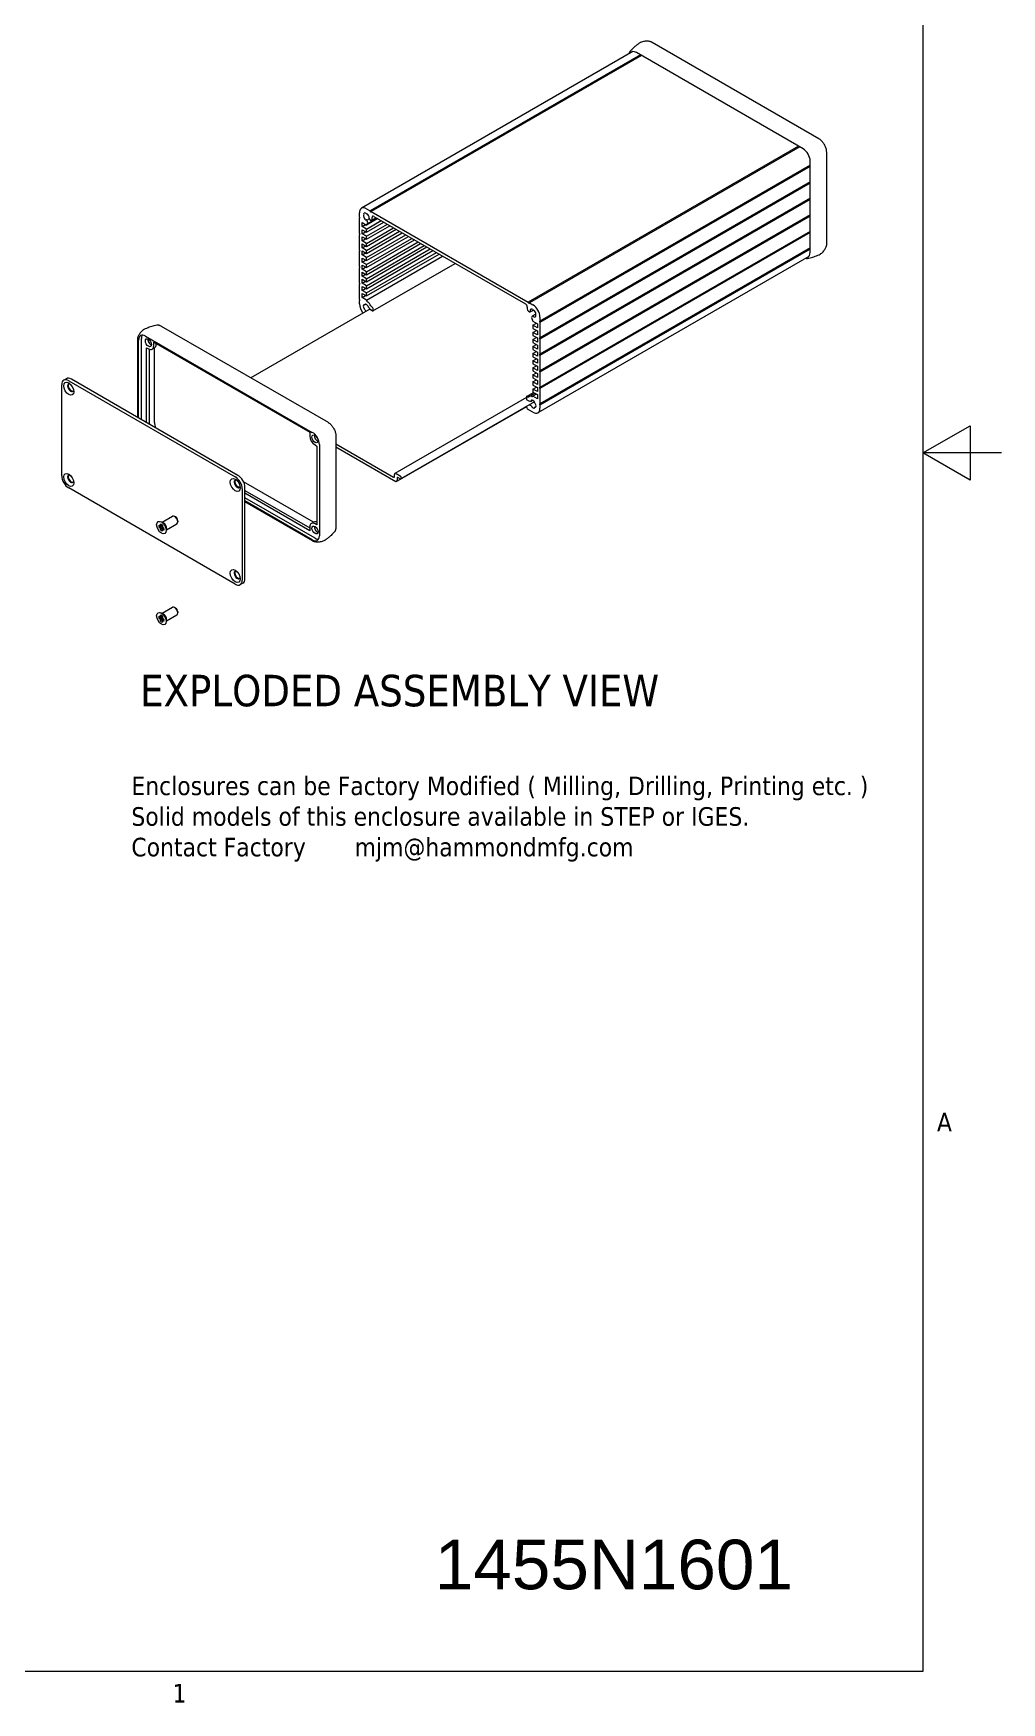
# Model space of a CAD drawing. Header units: millimetres. Extents: x 6 to 460, y 6 to 354.
# Drawn here: x 330 to 460.2, y 11.9 to 236.3 of the extents above; entities that cross this region are included whole.
import ezdxf

# ---------------------------------------------------------------- set-up
doc = ezdxf.new("R2010")
doc.units = ezdxf.units.MM
doc.header["$LTSCALE"] = 1.666667
for name, color, linetype, lineweight in [('Sketch Geometry (ANSI)', 7, 'Continuous', 9), ('Symbol (ANSI)', 7, 'Continuous', 9), ('Visible (ANSI)', 7, 'Continuous', 18)]:
    doc.layers.add(name, color=color, linetype=linetype, lineweight=lineweight)
doc.styles.add('Label Text (ANSI)', font='tahoma.ttf')
doc.styles.add('Note Text (ANSI)', font='tahoma.ttf')

# ---------------------------------------------------------------- blocks, each defined once
blk = doc.blocks.new('Borders Default Border')
at = {"layer": 'Sketch Geometry (ANSI)', "flags": 128}
for points in [[(9.65, 9.65), (9.65, 206.25), (269.75, 206.25), (269.75, 9.65), (9.65, 9.65)], [(276.1, 107.95), (269.75, 107.95), (273.56, 110.15), (273.56, 105.75), (269.75, 107.95)]]:
    blk.add_lwpolyline(points, dxfattribs=at)
at = {"layer": 'Sketch Geometry (ANSI)', "char_height": 1.5, "attachment_point": 7, "style": 'Note Text (ANSI)'}
for s, insert in [('A', (270.88, 53.22)), ('1', (209.21, 7.14))]:
    blk.add_mtext(s, dxfattribs=dict(at, insert=insert))

msp = doc.modelspace()

# ---------------------------------------------------------------- linework, layer by layer
at = {"layer": 'Visible (ANSI)'}
for p, q in [((410.595, 233.887), (374.09, 212.81)), ((411.588, 233.451), (375.24, 212.465)), ((433.477, 220.814), (411.054, 233.759)), ((435.584, 222.174), (413.162, 235.12)), ((411.73, 233.37), (375.381, 212.384)), ((432.872, 221.163), (396.523, 200.177)), ((433.013, 221.081), (396.665, 200.096)), ((436.651, 208.043), (436.651, 220.326)), ((434.42, 218.597), (398.091, 197.623)), ((434.42, 218.434), (398.091, 197.46)), ((434.42, 206.898), (434.42, 219.181)), ((434.42, 216.376), (398.091, 195.402)), ((434.42, 216.213), (398.091, 195.239)), ((434.42, 214.156), (398.091, 193.181)), ((434.42, 213.992), (398.091, 193.018)), ((373.814, 211.639), (373.814, 212.2)), ((373.884, 211.517), (373.814, 211.476)), ((373.814, 209.419), (373.814, 211.476)), ((374.756, 212.744), (375.24, 212.465)), ((376.267, 211.423), (374.756, 210.551)), ((374.756, 210.006), (376.739, 211.151)), ((374.802, 211.214), (375.116, 211.395)), ((374.864, 211.106), (374.802, 211.214)), ((374.864, 210.721), (376.174, 211.477)), ((375.381, 212.384), (396.523, 200.177)), ((375.453, 211.195), (376.058, 211.544)), ((375.522, 211.347), (375.522, 211.581)), ((375.758, 211.717), (396.146, 199.946)), ((434.42, 211.935), (398.091, 190.96)), ((434.42, 211.771), (398.091, 190.797)), ((373.884, 209.296), (373.814, 209.255)), ((373.814, 207.198), (373.814, 209.255)), ((374.167, 210.891), (374.756, 210.551)), ((374.167, 210.347), (374.167, 210.891)), ((374.167, 210.347), (374.638, 210.619)), ((374.756, 210.006), (374.167, 210.347)), ((374.167, 209.938), (374.756, 209.598)), ((374.167, 209.394), (374.167, 209.938)), ((374.167, 209.394), (374.638, 209.666)), ((374.756, 209.054), (374.167, 209.394)), ((374.167, 208.986), (374.756, 208.646)), ((374.167, 208.441), (374.167, 208.986)), ((374.756, 209.598), (377.092, 210.947)), ((374.756, 209.054), (377.564, 210.675)), ((374.756, 208.646), (377.917, 210.47)), ((374.756, 208.101), (378.388, 210.198)), ((374.756, 209.598), (374.756, 210.006)), ((374.756, 207.693), (378.742, 209.994)), ((374.756, 207.149), (379.213, 209.722)), ((374.756, 206.74), (379.567, 209.518)), ((374.756, 206.196), (380.038, 209.246)), ((374.756, 208.646), (374.756, 209.054)), ((374.756, 205.788), (380.392, 209.042)), ((374.756, 205.244), (380.863, 208.769)), ((434.42, 209.714), (398.091, 188.739)), ((434.42, 209.551), (398.091, 188.576)), ((373.884, 207.075), (373.814, 207.034)), ((373.814, 204.977), (373.814, 207.034)), ((374.167, 208.441), (374.638, 208.714)), ((374.756, 208.101), (374.167, 208.441)), ((374.167, 208.033), (374.756, 207.693)), ((374.167, 207.489), (374.167, 208.033)), ((374.167, 207.489), (374.638, 207.761)), ((374.756, 207.149), (374.167, 207.489)), ((374.167, 207.081), (374.756, 206.74)), ((374.167, 206.536), (374.167, 207.081)), ((374.167, 206.536), (374.638, 206.808)), ((374.756, 206.196), (374.167, 206.536)), ((374.756, 204.835), (381.217, 208.565)), ((374.756, 204.291), (381.688, 208.293)), ((374.756, 207.693), (374.756, 208.101)), ((374.756, 203.883), (382.042, 208.089)), ((374.756, 203.338), (382.513, 207.817)), ((374.756, 202.93), (382.867, 207.613)), ((374.756, 202.386), (383.338, 207.341)), ((374.756, 206.74), (374.756, 207.149)), ((374.756, 201.978), (383.692, 207.136)), ((374.756, 201.433), (384.163, 206.864)), ((374.756, 201.025), (384.517, 206.66)), ((434.42, 207.493), (398.091, 186.519)), ((434.42, 207.33), (398.091, 186.355)), ((373.884, 204.854), (373.814, 204.813)), ((373.814, 202.756), (373.814, 204.813)), ((374.167, 206.128), (374.756, 205.788)), ((374.167, 205.584), (374.167, 206.128)), ((374.167, 205.584), (374.638, 205.856)), ((374.756, 205.244), (374.167, 205.584)), ((374.167, 205.175), (374.756, 204.835)), ((374.167, 204.631), (374.167, 205.175)), ((374.167, 204.631), (374.638, 204.903)), ((374.756, 204.291), (374.167, 204.631)), ((374.756, 200.481), (384.988, 206.388)), ((374.756, 205.788), (374.756, 206.196)), ((374.756, 204.835), (374.756, 205.244)), ((374.756, 203.883), (374.756, 204.291)), ((375.632, 199.026), (386.686, 205.408)), ((434.223, 206.346), (397.815, 185.326)), ((373.884, 202.633), (373.814, 202.593)), ((373.814, 200.535), (373.814, 202.593)), ((374.167, 204.223), (374.756, 203.883)), ((374.167, 203.679), (374.167, 204.223)), ((374.167, 203.679), (374.638, 203.951)), ((374.756, 203.338), (374.167, 203.679)), ((374.167, 203.27), (374.756, 202.93)), ((374.167, 202.726), (374.167, 203.27)), ((374.167, 202.726), (374.638, 202.998)), ((374.756, 202.386), (374.167, 202.726)), ((374.167, 202.318), (374.756, 201.978)), ((374.167, 201.773), (374.167, 202.318)), ((374.167, 201.773), (374.638, 202.046)), ((374.756, 202.93), (374.756, 203.338)), ((374.756, 201.978), (374.756, 202.386)), ((373.884, 200.413), (373.814, 200.372)), ((373.814, 199.953), (373.814, 200.372)), ((374.756, 201.433), (374.167, 201.773)), ((374.167, 201.365), (374.756, 201.025)), ((374.167, 200.821), (374.167, 201.365)), ((374.167, 200.821), (374.638, 201.093)), ((374.756, 200.481), (374.167, 200.821)), ((374.513, 199.83), (374.683, 199.928)), ((374.756, 201.025), (374.756, 201.433)), ((396.665, 200.096), (397.148, 199.817)), ((375.2, 199.262), (359.21, 190.03)), ((375.234, 199.236), (375.591, 199.03)), ((375.591, 199.455), (375.582, 199.46)), ((375.65, 199.064), (375.65, 199.352)), ((396.382, 199.538), (396.382, 199.304)), ((396.782, 198.878), (397.196, 199.117)), ((397.102, 198.339), (397.04, 198.303)), ((397.102, 198.339), (397.507, 198.573)), ((397.148, 197.623), (397.737, 197.283)), ((398.091, 198.184), (398.091, 197.623)), ((344.49, 184.402), (344.49, 195.308)), ((345.056, 195.635), (367.478, 182.689)), ((347.164, 196.986), (369.586, 184.04)), ((397.148, 197.079), (397.619, 197.351)), ((397.148, 197.079), (397.148, 196.67)), ((397.737, 196.738), (397.148, 197.079)), ((397.148, 196.67), (397.737, 196.33)), ((397.148, 196.126), (397.619, 196.398)), ((397.148, 196.126), (397.148, 195.718)), ((397.737, 195.786), (397.148, 196.126)), ((397.148, 195.718), (397.737, 195.378)), ((397.148, 195.173), (397.619, 195.446)), ((397.737, 197.283), (397.737, 196.738)), ((397.737, 196.33), (397.737, 195.786)), ((397.737, 195.378), (397.737, 194.833)), ((398.091, 197.46), (398.091, 195.402)), ((344.003, 184.684), (344.003, 195.17)), ((344.113, 184.62), (344.113, 195.091)), ((345.201, 194.064), (345.446, 193.922)), ((345.201, 183.992), (345.201, 194.064)), ((345.531, 193.879), (345.531, 183.801)), ((345.946, 193.873), (346.276, 194.063)), ((346.153, 194.834), (367.135, 182.72)), ((346.153, 194.331), (346.153, 194.834)), ((346.235, 184.033), (346.235, 194.039)), ((346.483, 194.521), (346.483, 194.644)), ((397.148, 195.173), (397.148, 194.765)), ((397.737, 194.833), (397.148, 195.173)), ((397.148, 194.765), (397.737, 194.425)), ((397.148, 194.221), (397.619, 194.493)), ((397.148, 194.221), (397.148, 193.813)), ((397.737, 193.881), (397.148, 194.221)), ((397.148, 193.813), (397.737, 193.472)), ((397.148, 193.268), (397.619, 193.54)), ((397.148, 193.268), (397.148, 192.86)), ((397.737, 192.928), (397.148, 193.268)), ((397.737, 194.425), (397.737, 193.881)), ((397.737, 193.472), (397.737, 192.928)), ((398.091, 195.239), (398.091, 193.181)), ((398.091, 193.018), (398.091, 190.96)), ((397.148, 192.86), (397.737, 192.52)), ((397.148, 192.316), (397.619, 192.588)), ((397.148, 192.316), (397.148, 191.907)), ((397.737, 191.975), (397.148, 192.316)), ((397.148, 191.907), (397.737, 191.567)), ((397.148, 191.363), (397.619, 191.635)), ((397.148, 191.363), (397.148, 190.955)), ((397.737, 191.023), (397.148, 191.363)), ((397.148, 190.955), (397.737, 190.615)), ((397.737, 192.52), (397.737, 191.975)), ((397.737, 191.567), (397.737, 191.023)), ((398.091, 190.797), (398.091, 188.739)), ((333.779, 176.839), (333.779, 189.092)), ((334.408, 189.905), (334.055, 189.701)), ((334.72, 189.635), (357.116, 176.704)), ((357.47, 176.908), (335.073, 189.839)), ((397.148, 190.41), (397.619, 190.683)), ((397.148, 190.41), (397.148, 190.002)), ((397.737, 190.07), (397.148, 190.41)), ((397.148, 190.002), (397.737, 189.662)), ((397.148, 189.458), (397.619, 189.73)), ((397.148, 189.458), (397.148, 189.05)), ((397.737, 189.118), (397.148, 189.458)), ((397.148, 189.05), (397.737, 188.709)), ((397.148, 188.505), (397.619, 188.778)), ((397.737, 190.615), (397.737, 190.07)), ((397.737, 189.662), (397.737, 189.118)), ((397.737, 188.709), (397.737, 188.165)), ((398.091, 188.576), (398.091, 186.519)), ((367.135, 182.708), (358.45, 187.722)), ((396.255, 187.36), (378.591, 177.162)), ((397.337, 186.782), (379.384, 176.416)), ((396.255, 187.456), (396.255, 187.168)), ((396.272, 187.494), (397.232, 188.049)), ((396.323, 187.485), (396.314, 187.49)), ((396.314, 187.066), (396.671, 186.859)), ((396.568, 187.485), (397.388, 187.958)), ((396.884, 186.238), (396.64, 186.379)), ((396.737, 186.853), (396.834, 186.909)), ((396.905, 186.902), (397.074, 187)), ((397.148, 188.505), (397.148, 188.097)), ((397.737, 188.165), (397.148, 188.505)), ((397.148, 188.097), (397.737, 187.757)), ((397.619, 187.825), (397.148, 187.553)), ((397.737, 187.213), (397.148, 187.553)), ((397.737, 187.757), (397.737, 187.213)), ((398.091, 186.355), (398.091, 185.936)), ((396.255, 186.137), (378.876, 176.104)), ((396.255, 186.157), (396.255, 186.082)), ((397.148, 185.392), (396.406, 185.82)), ((397.391, 186.059), (397.561, 186.157)), ((367.135, 182.72), (367.135, 182.217)), ((370.645, 182.206), (370.645, 169.924)), ((367.843, 180.992), (368.088, 180.85)), ((368.088, 180.85), (368.088, 170.236)), ((368.421, 181.056), (368.421, 168.774)), ((370.645, 181.131), (378.405, 176.651)), ((378.725, 176.016), (370.645, 180.682)), ((357.116, 162.279), (334.72, 175.21)), ((357.236, 175.562), (357.703, 175.292)), ((358.057, 175.075), (358.057, 162.822)), ((367.629, 170.592), (358.233, 176.017)), ((358.41, 163.027), (358.41, 175.279)), ((378.522, 176.719), (378.522, 177.01)), ((378.876, 176.104), (378.725, 176.016)), ((378.758, 177.146), (379.3, 176.833)), ((378.876, 176.534), (378.876, 176.104)), ((379.3, 176.425), (378.994, 176.602)), ((379.418, 176.629), (379.418, 176.493)), ((358.41, 174.884), (367.135, 169.847)), ((367.135, 169.466), (358.41, 174.503)), ((367.856, 168.447), (358.41, 173.9)), ((367.478, 168.229), (358.41, 173.465)), ((367.492, 168.094), (358.41, 173.337)), ((347.413, 170.545), (347.113, 170.675)), ((347.272, 170.606), (348.669, 171.412)), ((349.078, 171.315), (348.96, 171.383)), ((349.373, 170.805), (349.373, 170.669)), ((367.343, 170.427), (367.673, 170.617)), ((346.859, 170.215), (347.075, 170.09)), ((347.075, 169.818), (346.859, 169.942)), ((347.075, 170.09), (347.075, 170.339)), ((347.075, 170.09), (347.295, 170.218)), ((347.075, 169.818), (347.31, 169.954)), ((347.075, 169.569), (347.075, 169.818)), ((347.31, 170.203), (347.31, 169.954)), ((347.31, 169.954), (347.526, 169.83)), ((347.31, 169.682), (347.531, 169.809)), ((347.526, 169.558), (347.31, 169.682)), ((347.31, 169.682), (347.31, 169.433)), ((347.873, 169.748), (347.836, 169.423)), ((347.856, 169.595), (349.252, 170.402)), ((367.135, 169.969), (367.135, 169.466)), ((368.088, 170.236), (367.843, 170.377)), ((358.135, 162.418), (357.781, 162.214)), ((346.859, 157.967), (347.075, 157.843)), ((347.075, 157.571), (346.859, 157.695)), ((347.075, 157.843), (347.075, 158.092)), ((347.075, 157.843), (347.295, 157.97)), ((347.075, 157.571), (347.31, 157.707)), ((347.075, 157.322), (347.075, 157.571)), ((347.413, 158.297), (347.113, 158.428)), ((347.272, 158.358), (348.669, 159.164)), ((347.31, 157.956), (347.31, 157.707)), ((347.31, 157.707), (347.526, 157.582)), ((347.31, 157.435), (347.531, 157.562)), ((347.526, 157.31), (347.31, 157.435)), ((347.31, 157.435), (347.31, 157.186)), ((347.873, 157.5), (347.836, 157.175)), ((347.856, 157.348), (349.252, 158.154)), ((349.078, 159.068), (348.96, 159.136)), ((349.373, 158.557), (349.373, 158.421))]:
    msp.add_line(p, q, dxfattribs=at)
for centre, major_axis, start_param, end_param in [((411.054, 232.671), (-0.667, 1.155), 5.4977871, 6.5591243), ((433.477, 219.725), (-0.667, 1.155), 3.9269908, 5.4977871), ((374.756, 211.656), (-0.667, 1.155), 5.4977871, 7.0685835), ((373.814, 211.558), (0.05, -0.0866), 5.4977871, 8.6393798), ((374.522, 211.942), (-0.107, 0.185), 0.2776507, 1.4009076), ((374.522, 211.64), (-0.107, 0.185), 0.1698887, 1.2931457), ((374.756, 211.656), (-0.297, 0.514), 6.0055347, 6.560836), ((374.756, 211.656), (-0.297, 0.514), 1.2931457, 1.848447), ((374.337, 211.898), (0.0533, -0.0924), 0.1698887, 1.4009076), ((374.626, 212.002), (-0.107, 0.185), 4.8822777, 6.0055347), ((374.626, 211.46), (0.107, -0.185), 4.9900396, 6.1132966), ((374.756, 212.14), (0.0533, -0.0924), 4.8822777, 6.1132966), ((374.756, 211.171), (-0.0533, 0.0924), 4.8404516, 6.1132966), ((374.887, 211.851), (-0.107, 0.185), 4.9900396, 6.1132966), ((374.698, 211.01), (0.167, -0.289), 6.1717165, 7.8539816), ((374.756, 211.656), (0.297, -0.514), 1.2931457, 1.848447), ((375.176, 211.414), (-0.0533, 0.0924), 0.1698887, 1.5930788), ((374.991, 211.671), (0.107, -0.185), 0.1698887, 1.2931457), ((375.287, 211.483), (0.167, -0.289), 4.7346714, 7.0685835), ((375.31, 212.425), (0.05, -0.0866), 3.9269908, 7.0685835), ((375.758, 211.445), (-0.167, 0.289), 5.4977871, 7.0685835), ((373.814, 209.337), (0.05, -0.0866), 5.4977871, 8.6393798), ((374.992, 210.415), (-0.167, 0.289), 6.1717165, 7.0685835), ((373.814, 207.116), (0.05, -0.0866), 5.4977871, 8.6393798), ((433.477, 207.442), (0.667, -1.155), 6.1555705, 7.0685835), ((373.814, 204.895), (0.05, -0.0866), 5.4977871, 8.6393798), ((373.814, 202.674), (0.05, -0.0866), 5.4977871, 8.6393798), ((373.814, 200.453), (0.05, -0.0866), 5.4977871, 8.6393798), ((374.756, 199.408), (-0.667, 1.155), 0.7853982, 1.8353038), ((374.756, 199.408), (-0.297, 0.514), 0.5077475, 1.0630488), ((374.498, 199.643), (-0.107, 0.185), 5.6676758, 6.7909328), ((374.46, 199.922), (0.0533, -0.0924), 5.6676758, 6.8986948), ((374.683, 199.749), (-0.107, 0.185), 5.7754378, 6.8986948), ((374.756, 199.408), (0.297, -0.514), 2.0785438, 2.6338451), ((374.967, 200.482), (-0.167, 0.289), 1.2522772, 2.1555251), ((374.83, 199.664), (0.107, -0.185), 0.9552869, 2.0785438), ((374.756, 199.408), (-0.58, 1.005), 4.6690261, 5.2971178), ((396.146, 199.674), (0.167, -0.289), 0.7853982, 2.3561945), ((396.594, 200.136), (0.05, -0.0866), 3.9269908, 7.0685835), ((397.148, 198.728), (0.667, -1.155), 0.7853982, 2.3561945), ((374.498, 199.472), (-0.107, 0.185), 1.0630488, 2.1863058), ((374.46, 199.237), (-0.0533, 0.0924), 4.0968795, 5.3278984), ((374.683, 199.152), (-0.107, 0.185), 0.9552869, 2.0785438), ((374.756, 199.408), (-0.297, 0.514), 2.0785438, 2.1987522), ((375.053, 199.58), (0.0533, -0.0924), 4.0968795, 5.3278984), ((375.015, 199.344), (0.107, -0.185), 1.2516568, 2.1863058), ((375.234, 199.345), (0.067, -0.115), 4.3932495, 5.4977871), ((375.582, 199.805), (-0.212, 0.367), 1.5274334, 2.3561945), ((375.591, 199.387), (-0.0417, 0.0722), 3.9269908, 5.4977871), ((375.591, 199.098), (0.0417, -0.0722), 5.4977871, 7.0685835), ((396.618, 199.168), (0.167, -0.289), 3.9269908, 6.2609028), ((396.913, 199.014), (-0.107, 0.185), 0.2776507, 1.4009076), ((397.148, 198.728), (-0.297, 0.514), 6.0055347, 6.560836), ((396.728, 198.97), (0.0533, -0.0924), 6.2609028, 7.6840929), ((397.017, 199.074), (-0.107, 0.185), 4.8822777, 6.0055347), ((397.207, 198.014), (-0.167, 0.289), 0, 1.6822652), ((396.912, 197.759), (0.167, -0.289), 0.7853982, 1.6822652), ((397.148, 198.243), (-0.0533, 0.0924), 4.8822777, 6.1551227), ((397.148, 199.212), (0.0533, -0.0924), 4.8822777, 6.1132966), ((397.279, 198.924), (-0.107, 0.185), 4.9900396, 6.1132966), ((397.279, 198.381), (0.107, -0.185), 4.8822777, 6.0055347), ((397.148, 198.728), (0.297, -0.514), 1.2931457, 1.848447), ((397.148, 198.728), (0.297, -0.514), 6.0055347, 6.560836), ((397.568, 198.486), (-0.0533, 0.0924), 0.1698887, 1.4009076), ((397.383, 198.743), (0.107, -0.185), 0.1698887, 1.2931457), ((397.383, 198.441), (0.107, -0.185), 0.2776507, 1.4009076), ((398.091, 197.541), (-0.05, 0.0866), 5.4977871, 8.6393798), ((345.056, 194.546), (-0.667, 1.155), 5.4977871, 7.0685835), ((345.433, 194.764), (-0.667, 1.155), 0.2867566, 0.7853982), ((398.091, 195.32), (-0.05, 0.0866), 5.4977871, 8.6393798), ((345.776, 194.929), (0.292, -0.505), 3.7428569, 5.6819211), ((345.446, 194.739), (0.5, -0.866), 5.4977871, 7.0685835), ((345.776, 194.929), (0.5, -0.866), 0, 0.7853982), ((398.091, 193.099), (-0.05, 0.0866), 5.4977871, 8.6393798), ((398.091, 190.879), (-0.05, 0.0866), 5.4977871, 8.6393798), ((334.72, 188.549), (-0.665, 1.152), 5.4977871, 7.0685835), ((335.073, 188.753), (-0.665, 1.152), 5.4977871, 6.2831853), ((334.985, 188.699), (-0.292, 0.505), 5.782733, 9.9252303), ((335.073, 188.75), (-0.292, 0.505), 0.1521088, 2.9894839), ((398.091, 188.658), (-0.05, 0.0866), 5.4977871, 8.6393798), ((358.299, 187.809), (-0.107, 0.185), 3.9269908, 3.9977666), ((396.314, 187.422), (-0.0417, 0.0722), 5.4977871, 7.0685835), ((396.314, 187.134), (0.0417, -0.0722), 3.9269908, 5.4977871), ((396.323, 187.831), (0.212, -0.367), 5.4977871, 6.3265482), ((397.148, 186.48), (-0.58, 1.005), 5.6984565, 6.3265482), ((396.671, 186.968), (0.067, -0.115), 5.4977871, 6.6023248), ((396.89, 186.715), (-0.107, 0.185), 5.6676758, 6.6023248), ((396.851, 186.994), (0.0533, -0.0924), 5.6676758, 6.8986948), ((397.074, 186.821), (-0.107, 0.185), 5.7754378, 6.8986948), ((396.938, 187.797), (0.167, -0.289), 5.6984565, 6.6017044), ((397.148, 186.48), (0.297, -0.514), 2.0785438, 2.6338451), ((397.222, 186.736), (0.107, -0.185), 0.9552869, 2.0785438), ((397.445, 186.652), (0.0533, -0.0924), 4.0968795, 5.3278984), ((397.406, 186.416), (0.107, -0.185), 1.0630488, 2.1863058), ((397.148, 186.48), (0.297, -0.514), 0.5077475, 1.0630488), ((398.091, 186.437), (-0.05, 0.0866), 5.4977871, 8.6393798), ((396.255, 185.908), (0.107, -0.185), 0.7853982, 2.3561945), ((396.884, 186.064), (-0.107, 0.185), 4.8157602, 5.4977871), ((397.074, 186.225), (-0.107, 0.185), 1.6741676, 2.0785438), ((397.148, 186.48), (-0.297, 0.514), 2.0785438, 2.6338451), ((397.148, 186.48), (0.667, -1.155), 5.4977871, 7.0685835), ((397.222, 186.14), (0.107, -0.185), 5.7754378, 6.8986948), ((397.445, 185.967), (-0.0533, 0.0924), 5.6676758, 6.8986948), ((397.406, 186.246), (0.107, -0.185), 5.6676758, 6.7909328), ((347.177, 183.488), (-0.667, 1.155), 0.7853982, 1.4110506), ((367.843, 181.808), (0.5, -0.866), 3.9269908, 5.4977871), ((367.478, 181.601), (0.667, -1.155), 0.7853982, 2.3561945), ((368.173, 181.999), (0.292, -0.505), 3.7428569, 5.6819211), ((334.72, 176.296), (-0.665, 1.152), 0.7853982, 2.3561945), ((334.985, 176.452), (-0.292, 0.505), 5.782733, 9.9252303), ((335.073, 176.503), (-0.292, 0.505), 0.1521088, 2.9894839), ((357.382, 175.769), (-0.292, 0.505), 5.782733, 9.9252303), ((357.47, 175.82), (-0.292, 0.505), 0.1521088, 2.9894839), ((357.116, 175.618), (0.665, -1.152), 0.7853982, 2.3561945), ((357.47, 175.822), (-0.665, 1.152), 3.9269908, 5.4977871), ((378.405, 176.787), (0.083, -0.144), 5.4977871, 7.0685835), ((378.758, 176.874), (-0.167, 0.289), 5.4977871, 7.0685835), ((378.876, 175.929), (-0.107, 0.185), 5.4977871, 7.0685835), ((378.994, 176.466), (-0.083, 0.144), 5.4977871, 7.0685835), ((379.3, 176.697), (0.083, -0.144), 0.7853982, 2.3561945), ((379.3, 176.561), (0.083, -0.144), 5.4977871, 7.0685835), ((348.96, 170.907), (-0.292, 0.505), 3.1415927, 6.2831853), ((349.078, 170.975), (-0.208, 0.361), 3.9269908, 5.4977871), ((368.173, 169.751), (-0.5, 0.866), 5.618077, 6.2831853), ((347.193, 169.886), (-0.25, 0.433), 0.4455613, 1.1252351), ((347.193, 169.886), (0.25, -0.433), 2.0163576, 2.6960314), ((347.193, 169.886), (-0.25, 0.433), 2.0163576, 2.6960314), ((347.464, 170.043), (-0.292, 0.505), 3.803571, 5.6212069), ((347.193, 169.886), (0.25, -0.433), 0.4455613, 1.1252351), ((367.843, 169.561), (-0.5, 0.866), 5.4977871, 7.0685835), ((367.478, 169.318), (0.667, -1.155), 5.4977871, 7.0685835), ((368.173, 169.751), (0.292, -0.505), 3.7428569, 5.6819211), ((367.856, 169.536), (0.667, -1.155), 5.4977871, 5.9964288), ((357.382, 163.521), (-0.292, 0.505), 5.782733, 9.9252303), ((357.47, 163.572), (-0.292, 0.505), 0.1521088, 2.9894839), ((357.116, 163.365), (0.665, -1.152), 5.4977871, 7.0685835), ((357.47, 163.57), (0.665, -1.152), 0, 0.7853982), ((347.193, 157.639), (-0.25, 0.433), 0.4455613, 1.1252351), ((347.193, 157.639), (0.25, -0.433), 2.0163576, 2.6960314), ((347.193, 157.639), (-0.25, 0.433), 2.0163576, 2.6960314), ((347.464, 157.795), (-0.292, 0.505), 3.803571, 5.6212069), ((347.193, 157.639), (0.25, -0.433), 0.4455613, 1.1252351), ((348.96, 158.659), (-0.292, 0.505), 3.1415927, 6.2831853), ((349.078, 158.727), (-0.208, 0.361), 3.9269908, 5.4977871)]:
    msp.add_ellipse(centre, major_axis=major_axis, ratio=0.5773503, start_param=start_param, end_param=end_param, dxfattribs=at)
for centre, major_axis in [((345.446, 194.739), (0.292, -0.505)), ((334.72, 188.546), (0.479, -0.83)), ((367.843, 181.808), (0.292, -0.505)), ((334.72, 176.299), (0.479, -0.83)), ((357.116, 175.616), (0.479, -0.83)), ((347.193, 169.886), (0.458, -0.794)), ((367.843, 169.561), (0.292, -0.505)), ((357.116, 163.368), (0.479, -0.83)), ((347.193, 157.639), (0.458, -0.794))]:
    msp.add_ellipse(centre, major_axis=major_axis, ratio=0.5773503, dxfattribs=at)
for points, knots in [([(410.193, 233.885), (410.169, 233.856), (410.146, 233.824), (410.107, 233.756), (410.09, 233.72), (410.061, 233.645), (410.05, 233.607), (410.04, 233.566)], [5.70339434, 5.70339434, 5.70339434, 5.70339434, 5.81935253, 5.81935253, 5.93531073, 5.93531073, 6.04653652, 6.04653652, 6.04653652, 6.04653652]), ([(411.521, 235.056), (411.417, 234.988), (411.315, 234.917), (411.118, 234.771), (411.022, 234.696), (410.837, 234.541), (410.748, 234.461), (410.577, 234.3), (410.495, 234.218), (410.338, 234.052), (410.264, 233.969), (410.193, 233.885)], [5.52876357, 5.52876357, 5.52876357, 5.52876357, 5.56368972, 5.56368972, 5.59861588, 5.59861588, 5.63354203, 5.63354203, 5.66846818, 5.66846818, 5.70339434, 5.70339434, 5.70339434, 5.70339434]), ([(411.624, 235.111), (411.617, 235.108), (411.61, 235.104), (411.596, 235.098), (411.589, 235.094), (411.575, 235.087), (411.568, 235.084), (411.554, 235.076), (411.547, 235.072), (411.534, 235.064), (411.527, 235.06), (411.521, 235.056)], [5.42537913, 5.42537913, 5.42537913, 5.42537913, 5.44605602, 5.44605602, 5.46673291, 5.46673291, 5.4874098, 5.4874098, 5.50808668, 5.50808668, 5.52876357, 5.52876357, 5.52876357, 5.52876357]), ([(412.773, 235.262), (412.71, 235.271), (412.643, 235.277), (412.502, 235.284), (412.429, 235.284), (412.277, 235.275), (412.198, 235.267), (412.037, 235.24), (411.955, 235.222), (411.789, 235.174), (411.706, 235.145), (411.624, 235.111)], [5.07319512, 5.07319512, 5.07319512, 5.07319512, 5.14363193, 5.14363193, 5.21406873, 5.21406873, 5.28450553, 5.28450553, 5.35494233, 5.35494233, 5.42537913, 5.42537913, 5.42537913, 5.42537913]), ([(413.162, 235.12), (413.136, 235.135), (413.11, 235.149), (413.057, 235.175), (413.031, 235.186), (412.979, 235.208), (412.953, 235.217), (412.901, 235.234), (412.875, 235.241), (412.824, 235.253), (412.798, 235.258), (412.773, 235.262)], [4.71238898, 4.71238898, 4.71238898, 4.71238898, 4.78455021, 4.78455021, 4.85671144, 4.85671144, 4.92887267, 4.92887267, 5.0010339, 5.0010339, 5.07319512, 5.07319512, 5.07319512, 5.07319512]), ([(436.651, 220.326), (436.651, 220.457), (436.634, 220.597), (436.564, 220.882), (436.513, 221.028), (436.383, 221.311), (436.303, 221.449), (436.123, 221.703), (436.023, 221.821), (435.81, 222.023), (435.698, 222.109), (435.584, 222.174)], [3.1415927, 3.1415927, 3.1415927, 3.1415927, 3.4557519, 3.4557519, 3.7699112, 3.7699112, 4.0840704, 4.0840704, 4.3982297, 4.3982297, 4.712389, 4.712389, 4.712389, 4.712389]), ([(434.097, 206.089), (434.205, 206.108), (434.315, 206.131), (434.537, 206.184), (434.649, 206.214), (434.874, 206.282), (434.988, 206.319), (435.214, 206.402), (435.328, 206.447), (435.553, 206.545), (435.665, 206.598), (435.775, 206.654)], [2.1505873, 2.1505873, 2.1505873, 2.1505873, 2.18551345, 2.18551345, 2.2204396, 2.2204396, 2.25536576, 2.25536576, 2.29029191, 2.29029191, 2.32521806, 2.32521806, 2.32521806, 2.32521806]), ([(435.775, 206.654), (435.782, 206.657), (435.789, 206.661), (435.803, 206.669), (435.81, 206.672), (435.823, 206.68), (435.83, 206.685), (435.843, 206.693), (435.849, 206.698), (435.862, 206.707), (435.869, 206.711), (435.875, 206.716)], [2.32521806, 2.32521806, 2.32521806, 2.32521806, 2.34589495, 2.34589495, 2.36657184, 2.36657184, 2.38724873, 2.38724873, 2.40792561, 2.40792561, 2.4286025, 2.4286025, 2.4286025, 2.4286025]), ([(435.875, 206.716), (435.946, 206.77), (436.012, 206.827), (436.136, 206.947), (436.193, 207.009), (436.297, 207.135), (436.344, 207.199), (436.427, 207.326), (436.464, 207.39), (436.528, 207.514), (436.556, 207.576), (436.58, 207.635)], [2.4286025, 2.4286025, 2.4286025, 2.4286025, 2.4990393, 2.4990393, 2.5694761, 2.5694761, 2.63991291, 2.63991291, 2.71034971, 2.71034971, 2.78078651, 2.78078651, 2.78078651, 2.78078651]), ([(436.58, 207.635), (436.59, 207.659), (436.598, 207.683), (436.613, 207.734), (436.62, 207.76), (436.632, 207.813), (436.636, 207.841), (436.644, 207.896), (436.647, 207.925), (436.651, 207.983), (436.651, 208.013), (436.651, 208.043)], [2.78078651, 2.78078651, 2.78078651, 2.78078651, 2.85294774, 2.85294774, 2.92510897, 2.92510897, 2.9972702, 2.9972702, 3.06943142, 3.06943142, 3.14159265, 3.14159265, 3.14159265, 3.14159265]), ([(433.799, 206.101), (433.821, 206.096), (433.842, 206.092), (433.904, 206.082), (433.944, 206.079), (434.022, 206.079), (434.06, 206.083), (434.097, 206.089)], [1.85827649, 1.85827649, 1.85827649, 1.85827649, 1.91867091, 1.91867091, 2.0346291, 2.0346291, 2.1505873, 2.1505873, 2.1505873, 2.1505873]), ([(344.003, 195.17), (344.003, 195.201), (344.004, 195.23), (344.007, 195.288), (344.01, 195.317), (344.018, 195.373), (344.023, 195.4), (344.034, 195.454), (344.041, 195.48), (344.056, 195.53), (344.065, 195.555), (344.074, 195.578)], [0, 0, 0, 0, 0.07216123, 0.07216123, 0.14432246, 0.14432246, 0.21648369, 0.21648369, 0.28864492, 0.28864492, 0.36080614, 0.36080614, 0.36080614, 0.36080614]), ([(344.074, 195.578), (344.098, 195.638), (344.126, 195.699), (344.19, 195.824), (344.227, 195.887), (344.311, 196.015), (344.357, 196.079), (344.461, 196.205), (344.518, 196.267), (344.642, 196.386), (344.709, 196.444), (344.779, 196.497)], [0.36080614, 0.36080614, 0.36080614, 0.36080614, 0.43124295, 0.43124295, 0.50167975, 0.50167975, 0.57211655, 0.57211655, 0.64255335, 0.64255335, 0.71299015, 0.71299015, 0.71299015, 0.71299015]), ([(344.779, 196.497), (344.786, 196.502), (344.792, 196.507), (344.805, 196.516), (344.811, 196.52), (344.824, 196.529), (344.831, 196.533), (344.844, 196.541), (344.851, 196.545), (344.865, 196.553), (344.872, 196.556), (344.879, 196.56)], [0.71299015, 0.71299015, 0.71299015, 0.71299015, 0.73366704, 0.73366704, 0.75434393, 0.75434393, 0.77502082, 0.77502082, 0.7956977, 0.7956977, 0.81637459, 0.81637459, 0.81637459, 0.81637459]), ([(344.879, 196.56), (344.989, 196.616), (345.101, 196.669), (345.327, 196.766), (345.44, 196.812), (345.666, 196.894), (345.78, 196.932), (346.005, 196.999), (346.117, 197.03), (346.339, 197.082), (346.449, 197.105), (346.557, 197.124)], [0.81637459, 0.81637459, 0.81637459, 0.81637459, 0.85130074, 0.85130074, 0.8862269, 0.8862269, 0.92115305, 0.92115305, 0.9560792, 0.9560792, 0.99100536, 0.99100536, 0.99100536, 0.99100536]), ([(346.557, 197.124), (346.594, 197.131), (346.632, 197.134), (346.711, 197.134), (346.751, 197.131), (346.832, 197.118), (346.873, 197.109), (346.955, 197.083), (346.997, 197.068), (347.08, 197.031), (347.122, 197.01), (347.164, 196.986)], [0.99100536, 0.99100536, 0.99100536, 0.99100536, 1.10696355, 1.10696355, 1.22292175, 1.22292175, 1.33887994, 1.33887994, 1.45483813, 1.45483813, 1.57079633, 1.57079633, 1.57079633, 1.57079633]), ([(369.586, 184.04), (369.699, 183.975), (369.81, 183.89), (370.021, 183.689), (370.12, 183.573), (370.299, 183.32), (370.378, 183.184), (370.507, 182.903), (370.558, 182.759), (370.627, 182.475), (370.645, 182.336), (370.645, 182.206)], [1.5707963, 1.5707963, 1.5707963, 1.5707963, 1.8849556, 1.8849556, 2.1991149, 2.1991149, 2.5132741, 2.5132741, 2.8274334, 2.8274334, 3.1415927, 3.1415927, 3.1415927, 3.1415927]), ([(370.461, 169.329), (370.391, 169.245), (370.316, 169.161), (370.159, 168.996), (370.077, 168.913), (369.906, 168.752), (369.817, 168.673), (369.632, 168.518), (369.536, 168.442), (369.339, 168.296), (369.237, 168.226), (369.133, 168.158)], [3.72138362, 3.72138362, 3.72138362, 3.72138362, 3.75630978, 3.75630978, 3.79123593, 3.79123593, 3.82616208, 3.82616208, 3.86108824, 3.86108824, 3.89601439, 3.89601439, 3.89601439, 3.89601439]), ([(370.645, 169.924), (370.645, 169.876), (370.642, 169.829), (370.632, 169.738), (370.625, 169.694), (370.606, 169.61), (370.593, 169.57), (370.564, 169.493), (370.547, 169.457), (370.508, 169.389), (370.486, 169.358), (370.461, 169.329)], [3.14159265, 3.14159265, 3.14159265, 3.14159265, 3.25755085, 3.25755085, 3.37350904, 3.37350904, 3.48946724, 3.48946724, 3.60542543, 3.60542543, 3.72138362, 3.72138362, 3.72138362, 3.72138362]), ([(367.881, 167.952), (367.856, 167.955), (367.83, 167.96), (367.779, 167.972), (367.753, 167.979), (367.701, 167.996), (367.675, 168.006), (367.623, 168.027), (367.597, 168.039), (367.544, 168.065), (367.518, 168.079), (367.492, 168.094)], [4.35158284, 4.35158284, 4.35158284, 4.35158284, 4.42374407, 4.42374407, 4.49590529, 4.49590529, 4.56806652, 4.56806652, 4.64022775, 4.64022775, 4.71238898, 4.71238898, 4.71238898, 4.71238898]), ([(369.03, 168.103), (368.948, 168.068), (368.865, 168.039), (368.699, 167.992), (368.617, 167.973), (368.456, 167.947), (368.377, 167.938), (368.225, 167.93), (368.152, 167.93), (368.012, 167.936), (367.945, 167.943), (367.881, 167.952)], [3.99939883, 3.99939883, 3.99939883, 3.99939883, 4.06983563, 4.06983563, 4.14027243, 4.14027243, 4.21070923, 4.21070923, 4.28114603, 4.28114603, 4.35158284, 4.35158284, 4.35158284, 4.35158284]), ([(369.133, 168.158), (369.127, 168.154), (369.12, 168.149), (369.107, 168.141), (369.1, 168.137), (369.086, 168.13), (369.079, 168.126), (369.065, 168.119), (369.058, 168.116), (369.044, 168.109), (369.037, 168.106), (369.03, 168.103)], [3.89601439, 3.89601439, 3.89601439, 3.89601439, 3.91669128, 3.91669128, 3.93736816, 3.93736816, 3.95804505, 3.95804505, 3.97872194, 3.97872194, 3.99939883, 3.99939883, 3.99939883, 3.99939883])]:
    msp.add_open_spline(points, degree=3, knots=knots, dxfattribs=at)
for points in [[(347.31, 170.054), (347.136, 170.013), (346.859, 169.942)], [(347.31, 157.807), (347.136, 157.766), (346.859, 157.695)]]:
    msp.add_rational_spline(points, [24234.0773802, 21519.6390959, 18199.5117135], degree=2, dxfattribs=at)
for points in [[(347.075, 169.569), (347.267, 169.766), (347.393, 169.899), (347.397, 169.904)], [(347.075, 157.322), (347.267, 157.519), (347.393, 157.652), (347.397, 157.657)]]:
    msp.add_rational_spline(points, [18199.5117134, 21378.4388911, 24118.6362548, 24234.0773802], degree=2, knots=[3116.8918051, 3116.8918051, 3116.8918051, 4431.3253215, 4489.7092577, 4489.7092577, 4489.7092577], dxfattribs=at)

# ---------------------------------------------------------------- block references
at = {"xscale": 1.666666666666667, "yscale": 1.666666666666667, "zscale": 1.666666666666667}
msp.add_blockref('Borders Default Border', (0, 0), dxfattribs=at)

# ---------------------------------------------------------------- texts
at = {"layer": 'Symbol (ANSI)', "insert": (344.319, 145.772), "char_height": 4.23333, "attachment_point": 7, "style": 'Label Text (ANSI)'}
msp.add_mtext('EXPLODED ASSEMBLY VIEW', dxfattribs=at)
at = {"layer": 'Symbol (ANSI)', "color": 5, "true_color": 0x0000ff, "insert": (343.146, 136.411), "char_height": 2.5, "width": 103.62996, "attachment_point": 1, "line_spacing_factor": 0.987884, "style": 'Note Text (ANSI)'}
msp.add_mtext('{\\fTahoma|b0|i0;Enclosures can be Factory Modified ( Milling, Drilling, Printing etc. )\\PSolid models of this enclosure available in STEP or IGES.\\PContact Factory       mjm@hammondmfg.com}', dxfattribs=at)
at = {"layer": 'Symbol (ANSI)', "insert": (408.023, 33.798), "char_height": 6.66667, "width": 83.77817, "attachment_point": 2, "style": 'Note Text (ANSI)'}
msp.add_mtext('{\\fArial|b0|i0;\\H6.6667;1455N1601}', dxfattribs=at)

doc.saveas('drawing.dxf')
